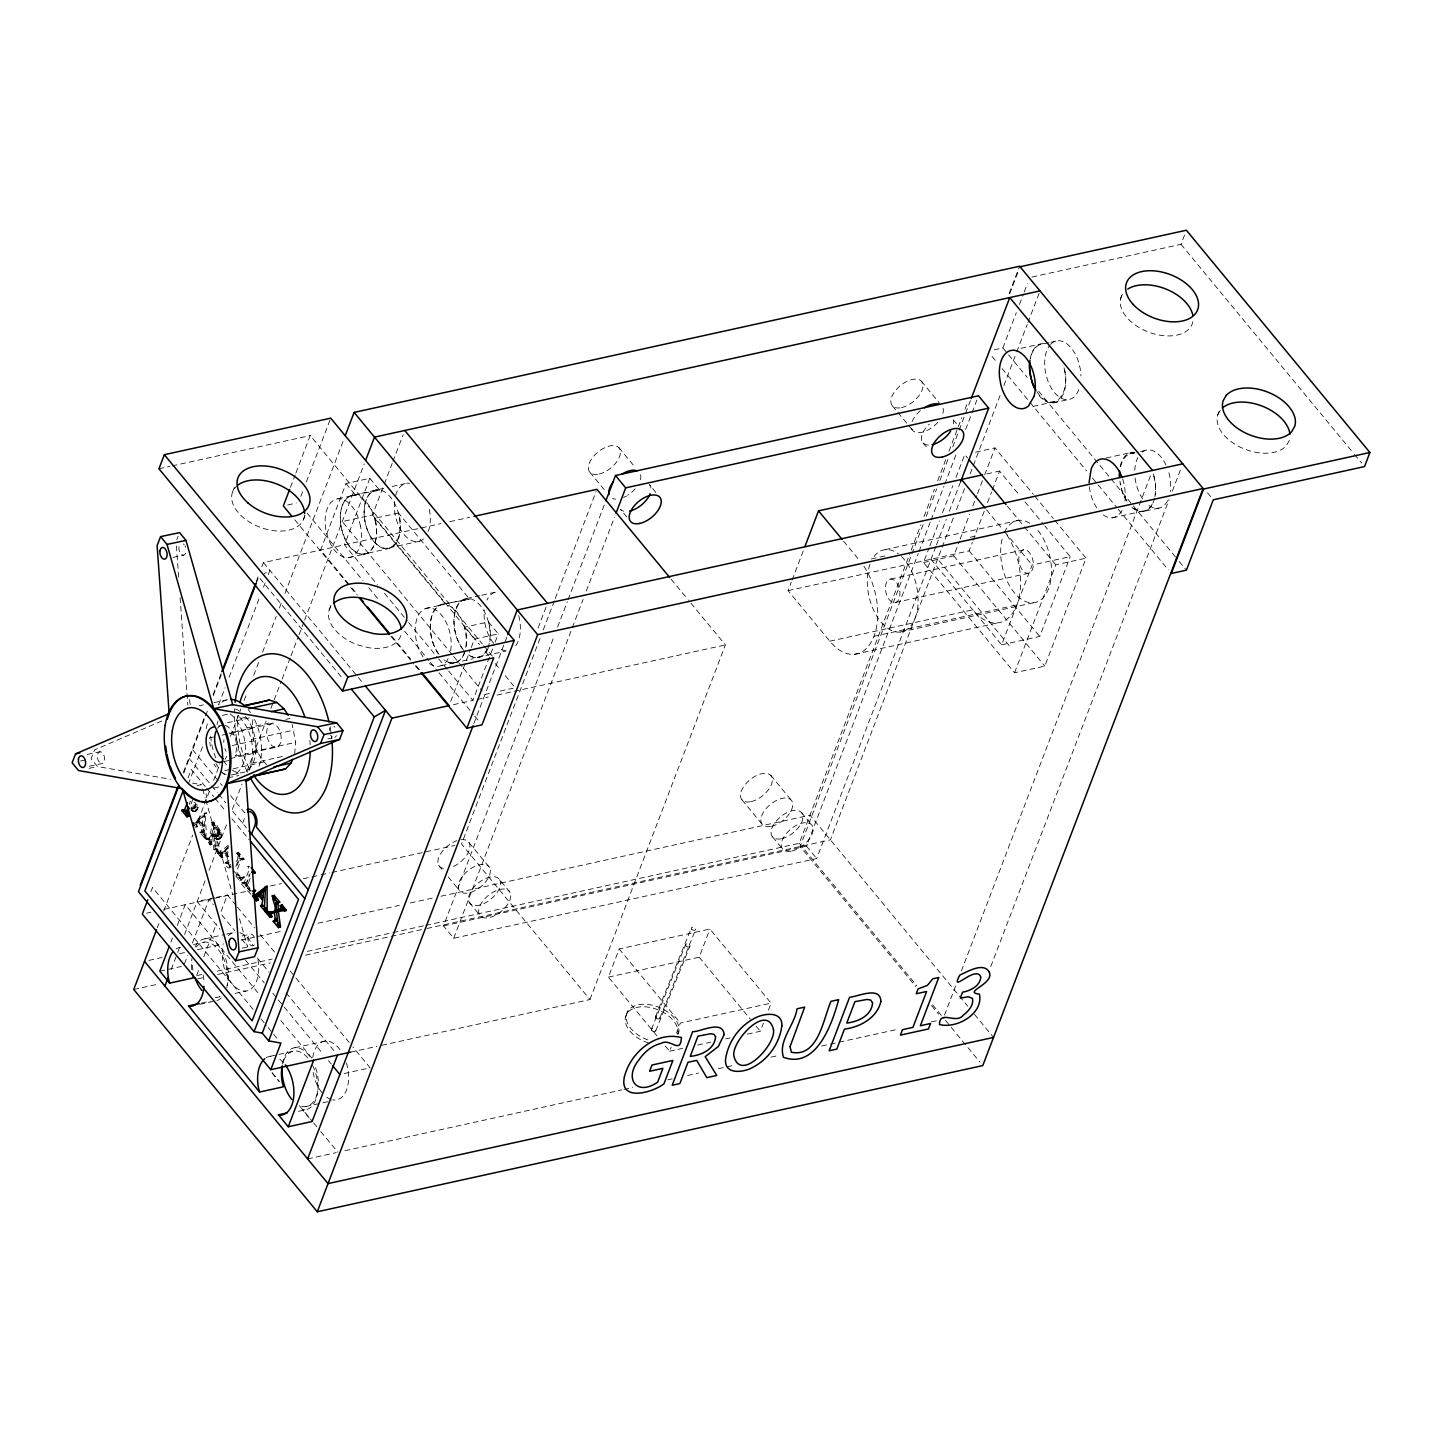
<?xml version="1.0" encoding="UTF-8"?>
<svg xmlns="http://www.w3.org/2000/svg" width="1442" height="1442" viewBox="0 0 1442 1442"><rect width="100%" height="100%" fill="white"/><g stroke="black" fill="none" stroke-linecap="round" stroke-linejoin="round"><path stroke-width="0.75" stroke-dasharray="5 3.75" d="M215.885 837.027L217.436 832.16L214.443 827.456C204.476 842.561 228.178 836.847 216.318 827.041L214.443 827.456M199.302 820.913L195.607 822.967L199.302 820.913L203.971 826.572L203.664 831.187L199.825 832.394L204.584 838.163L204.494 813.144L195.031 821.724M204.584 838.163C208.874 834.395 203.142 819.669 206.693 813.108L204.494 813.144M217.76 836.612L214.173 834.576L211.505 835.152L212.767 836.684L213.867 849.41C227.818 862.947 215.255 856.818 222.735 851.988L227.403 857.63L227.097 862.244L228.269 863.019L228.972 861.829C219.256 860.622 233.316 875.636 229.026 863.109M199.987 831.944L201.61 832.413L202.096 826.987L197.428 821.327M202.186 825.779L202.709 816.569L204.584 816.154L198.041 820.75L202.186 825.779L204.061 825.365L199.915 820.354M227.494 856.422L228.016 847.211L223.348 851.411L227.494 856.422L229.368 856.007L225.222 850.996L223.348 851.411M228.521 846.238C218.823 860.568 213.236 850.257 214.624 838.469L216.498 838.054C229.512 843.39 211.866 815.018 214.425 824.518C212.316 829.745 212.118 841.533 205.269 838.325C216.03 852.132 204.89 840.668 211.505 835.152M210.262 845.03C213.506 845.769 209.487 831.854 214.642 836.27L215.741 848.996L222.753 857.485L220.878 857.882M205.269 838.325C212.064 843.282 210.37 822.282 213.326 821.724M236.055 861.469C240.652 858.837 234.469 852.745 238.687 852.438L244.149 859.053L242.094 859.919L239.877 858.531L235.821 868.607M235.875 866.426L239.714 856.133L238.687 852.438M266.662 764.602C254.279 752.652 250.566 733.672 253.197 717.089M248.979 770.623C256.73 752.67 251.99 729.508 238.327 715.719M294.673 753.805L295.7 742.36L292.077 724.245M195.715 803.356L194.634 808.241L190.795 809.034L192.759 808.656L193.534 802.563L195.409 802.149M250.223 891.48L245.771 885.748L250.151 873.726M248.168 889.408L250.043 888.993L247.645 885.334L250.421 877.493M222.753 857.485L221.924 854.295L224.61 851.573L229.278 857.233L227.403 857.63M199.825 832.394L203.286 832.286L203.664 831.187M214.624 838.469C224.808 842.47 216.336 823.148 211.451 822.12M195.914 811.197L192.597 811.684L195.157 810.548L195.571 804.474L197.446 804.077C200.294 809.359 193.697 814.604 191.065 808.079M232.793 491.434L234.343 487.414M290.455 487.306L295.195 474.887M295.989 472.814L310.21 435.556L482.277 643.925M183.44 772.173L204.241 717.683M213.055 694.629L221.059 673.666M256.261 581.468L258.659 575.178M261.867 566.796L263.471 562.596L441.054 523.59M183.711 773.2L208.549 708.13M213.326 695.639L221.275 674.802M256.279 583.145L258.659 576.908L342.872 678.894M188.037 777.851L191.227 769.487L205.269 786.485M188.253 784.142L203.466 744.324M218.679 704.507L225.078 687.744M229.08 677.253L259.488 597.619M263.489 587.146L265.094 582.947M268.284 574.565L269.888 570.383L264.283 573.646M300.819 496.427L303.18 490.262M306.335 482.007L330.705 418.162M150.923 891.607L152.492 887.515L253.828 1010.229M189.136 804.492L190.452 801.031M191.011 804.077L192.994 798.886M303.451 519.607L304.983 515.587M157.34 927.693L158.944 923.493M163.775 910.875L192.687 835.152M195.571 827.239L197.446 826.825L196.617 824.626L209.541 790.991M213.56 780.482L219.995 763.647M230.432 736.303L240.868 708.977M244.077 700.56L246.492 694.251M253.72 675.325L259.344 660.598M262.552 652.181L276.215 616.437M279.424 608.019L281.821 601.711M285.047 593.293L343.665 439.756M207.143 837.91L212.136 844.633M170.913 942.095L172.499 937.949M177.276 925.476L185.207 904.693L257.992 992.853M363.889 554.034A29.94 17.376 77.6 0 0 375.857 522.689L374.704 518.273L398.515 513.046L399.686 517.462A29.94 17.376 77.6 0 1 387.7 548.807L363.889 554.034A29.94 17.376 77.6 0 1 341.177 526.528A29.94 17.376 77.6 0 1 353.146 495.183L379.697 490.244L369.837 478.311L346.026 483.539L320.629 550.051L350.604 586.335M211.794 834.377L213.668 833.963L216.318 827.041M171.183 969.565L176.933 954.496M177.745 952.405L180.142 946.078M184.558 934.56L205.846 878.791M209.054 870.373L226.718 824.103M232.342 809.377L241.986 784.142M246.798 771.524L266.085 721.054M270.898 708.419L273.313 702.11M274.106 700.019L281.334 681.093M282.145 678.984L290.166 657.949M290.978 655.84L298.206 636.913M299.017 634.822L303.829 622.205M304.623 620.096L364.285 463.891M184.432 963.887L187.604 955.559M192.363 943.104L209.018 899.466L213.308 904.639M369.837 478.311L344.458 544.806L377.281 584.569M225.132 863.037C228.251 860.784 226.989 864.785 225.294 862.586M242.562 823.22L245.284 816.136M329.155 610.038L331.462 604M196.707 975.279L199.068 969.096M203.791 956.749L216.372 923.781M221.095 911.434L227.385 894.959L235.947 905.324M452.175 654.686L342.259 521.571L372.505 514.92L383.518 486.08M384.311 484.025L392.17 463.423M392.963 461.368L403.183 434.583M242.094 859.919L244.149 859.053M250.926 894.274C229.891 872.338 249.286 892.219 249.051 874.537M248.763 868.192L247.934 866.318M241.589 882.973L243.626 882.107M248.547 871.365L243.95 883.225L241.751 882.522M450.679 701.461L470.507 649.495M471.3 647.422L474.472 639.112L498.301 633.885L488.441 621.935L464.612 627.18L465.784 631.578A29.94 17.376 77.6 0 1 466.145 646.557M453.419 704.651L472.904 700.379L494.336 644.268M495.129 642.195L498.301 633.885M473.877 723.56L507.025 636.769M538.064 628.063L547.491 603.351M540.047 638.337L461.512 844.003L589.958 999.558L379.192 1045.865M543.237 629.956L554.467 600.575M555.26 598.466L596.141 491.452M935.804 546.662L816.695 858.531L453.689 938.273L443.505 925.926L554.413 635.471M557.621 627.054L567.265 601.801M568.076 599.692L605.045 502.879M453.689 938.273L583.091 599.421M586.299 591.004L614.436 517.336M589.958 999.558L725.398 644.916L688.285 599.98M656.795 1035.698L608.416 977.117L619.177 948.98L709.915 929.045L771.091 1003.127L768.027 1011.166M863.938 566.327A53.913 31.291 77.6 0 1 872.897 638.842A53.913 31.291 77.6 0 1 829.817 641.203L788.071 590.643L791.279 582.244M792.073 580.153L803.302 550.754M608.416 977.117L699.172 957.2L709.915 929.045M665.339 1046.045L669.593 1051.218L671.143 1047.198M676.514 1033.121L680.354 1023.063L771.091 1003.127M425.859 925.331L799.247 843.318L910.389 552.268M911.2 550.159L920.843 524.924M924.052 516.506L934.488 489.18M937.697 480.763L945.736 459.728M948.944 451.31L961.796 417.657M965.004 409.258L967.42 402.949M1009.184 293.573L1019.62 266.229M1009.761 293.555L1018.413 270.898M923.024 524.726L800.148 846.508L915.778 986.526M926.233 516.308L936.669 488.964M939.896 480.547L948.728 457.42M952.747 446.912L958.353 432.185M959.164 430.077L964.788 415.35M965.581 413.259L970.412 400.642M443.505 925.926L806.511 846.184L918.23 553.638M919.023 551.529L930.27 522.076M931.081 519.967L943.933 486.296M944.744 484.188L955.992 454.717M965.635 429.464L971.259 414.737M972.07 412.628L976.883 399.993M994.223 349.811L1002.875 347.901L1016.304 312.716M1019.476 304.442L1023.423 294.096M1024.217 292.023L1027.371 283.75M1054.733 520.274L1086.024 558.162L1044.801 666.114L1014.555 672.765L923.511 562.506L929.063 547.978M929.856 545.887L939.355 520.977M942.527 512.685L952.838 485.702M956.01 477.392L964.734 454.554L967.582 457.997M936.453 544.932L946.222 519.354M949.305 511.261L961.453 479.465M953.27 518.075L830.394 839.857L424.056 929.117M956.479 509.657L964.518 488.64M970.142 473.913L972.557 467.605M973.35 465.496L1000.658 393.99M1003.866 385.573L1015.925 354.029M1016.718 351.92L1027.155 324.576M1027.966 322.485L1039.213 293.032M747.389 1034.13L760.349 1031.282L763.413 1023.243M923.511 562.506L953.757 555.855L959.309 541.327M960.102 539.254L969.619 514.343M972.791 506.034L976.739 495.651M977.532 493.579L983.877 476.978M984.67 474.905L994.98 447.903L1033.391 494.426M788.071 590.643L969.096 550.88L972.305 542.48M973.098 540.389L984.327 510.991M987.536 502.591L991.555 492.082M992.348 489.992L999.576 471.083L1019.35 495.057M1120.542 298.963L1122.831 292.924M930.991 559.262L1001.631 644.826L1032.111 565.03L1070.216 556.648L1044.783 525.843M1014.555 672.765L1055.778 564.813L1086.024 558.162M1031.931 277.044L1180.998 244.311L1184.837 234.253M1001.631 644.826L1039.754 636.445L1070.216 556.648M944.492 1015.168L955.74 985.733M961.363 971.007L1150.896 474.652M990.816 966.464L1169.101 499.563M1172.31 491.145L1181.16 468.019M1289.364 440.405L1286.336 445.704A38.033 23.198 20.9 0 1 1241.959 447.957A38.033 23.198 20.9 0 1 1217.733 414.881L1220.04 408.843M176.789 539.723L178.177 536.172M648.558 1042.999A27.668 17.232 22 0 1 625.305 1017.619L626.152 1015.529A20.783 12.942 22 0 1 632.75 1008.967L635.165 1007.85A27.668 17.232 22 0 1 664.456 1013.041A27.668 17.232 22 0 1 677.884 1033.986L678.894 1031.463M625.305 1017.619L626.333 1015.096M627 1013.438L628.009 1010.932M655.461 1016.736L691.295 928.053M651.405 1029.336L685.563 944.762M659.841 1018.106L695.657 929.441M655.786 1030.724L689.943 946.15M243.968 859.504L241.391 858.657L236.506 871.869L240.976 877.583L244.419 877.115L239.805 880.81L235.785 875.961M428.058 531.467L429.067 529.196A29.705 17.232 77.6 0 0 429.265 509.242M1217.733 414.881L1220.761 409.582M239.805 880.81L244.419 877.115M197.482 822.553L196.617 824.626M206.368 812.747L195.806 822.174M228.233 845.228L218.409 853.538M198.041 820.75L202.709 816.569M225.222 850.996L228.341 848.202M244.167 876.682L239.787 878.25L236.164 874.861L238.038 874.447M191.119 807.015L192.669 808.62L194.634 808.241M161.702 721.018L94.559 749.876L91.098 758.762L97.515 766.531L170.462 779.257M221.113 852.817C215.345 852.438 217.904 841.587 216.498 838.054M1103.202 514.83A29.94 17.376 77.6 0 0 1112.593 517.804L1116.901 516.308L1120.542 512.901A29.94 17.376 77.6 0 0 1123.282 507.836M158.962 468.776L169.922 466.379M172.121 465.892L310.21 435.556M287.661 504.988L296.295 503.096M353.146 495.183L383.554 488.369M392.206 486.459L405.166 483.611M1020.954 348.315L1040.403 344.043M337.897 498.824L353.02 495.489M1048.785 342.691L1042.314 344.115A29.94 17.376 77.6 0 0 1030.399 358.247M1050.948 342.223L1057.437 340.799M449.832 521.662L469.587 517.317M389.232 547.852L419.478 541.219M1033.103 406.392L1054.715 401.651M348.64 557.675L363.763 554.341M1053.039 402.967L1068.161 399.632M975.531 452.175L994.98 447.903M986.869 473.877L999.576 471.083M466.631 598.538L479.591 595.69M481.754 595.204L496.877 591.887A29.94 17.376 77.6 0 0 486.981 600.016M1106.176 458.015L1132.114 452.319M438.945 654.362A29.94 17.376 77.6 0 1 430.437 623.124A29.94 17.376 77.6 0 1 443.073 604.09L469.623 599.151L398.515 513.046M425.3 608.596L440.423 605.279M443.073 604.09L469.623 599.151M1129.717 453.888L1138.351 451.995M1140.514 451.508L1144.84 450.571M885.172 549.654L1018.557 520.364M871.292 558.991L877.872 557.549M880.071 557.063L886.668 555.621M970.232 537.271L976.829 535.811M477.356 657.372L505.457 651.207M1112.593 517.804L1142.839 511.171M441.072 665.681L456.195 662.365M1145.489 510.991L1160.612 507.656M453.815 662.941L473.3 658.652M222.429 715.376L228.845 713.97M241.211 718.26L245.5 717.323M227.476 722.73L251.052 717.557M890.543 579.071L1023.928 549.781M247.195 727.85L272.917 722.208M285.786 719.378L290.076 718.44M271.781 723.686L228.917 733.095A11.987 6.958 77.6 0 1 237.66 742.558A11.987 6.958 77.6 0 1 234.92 756.041M213.578 737.006L209.288 737.962L210.352 746.145M222.158 735.132L252.17 728.534M251.232 739.494L294.096 730.067M232.324 745.532L253.774 740.827M894.833 602.612A11.987 6.958 77.6 0 0 897.627 584.298A11.987 6.958 77.6 0 0 885.604 585.632A11.987 6.958 77.6 0 0 894.833 602.612L1028.236 573.321A11.987 6.958 77.6 0 0 1031.012 554.99A11.987 6.958 77.6 0 0 1019.007 556.324A11.987 6.958 77.6 0 0 1028.236 573.321M484.999 694.431L489.325 693.494M500.122 691.115L513.082 688.267M477.302 699.406L488.279 697.009M497.057 695.08L725.398 644.916M252.819 751.769L295.7 742.36M235.352 756.167L276.089 747.208A11.987 6.958 77.6 0 0 278.865 728.895A11.987 6.958 77.6 0 0 266.86 730.229A11.987 6.958 77.6 0 0 276.089 747.208M229.927 758.582L257.794 752.454M251.791 763.233L283.948 756.167M263.778 762.043L220.896 771.47L225.222 775.291M829.817 641.203L972.737 609.822A53.913 31.291 77.6 0 0 1015.817 607.461A53.913 31.291 77.6 0 0 1006.84 534.928M228.106 777.833L238.831 775.49M873.96 636.319L1016.88 604.919M900.205 632.047L1033.59 602.738M854.709 654.271L997.63 622.89M193.913 805.051L195.788 804.636M193.787 806.294L195.661 805.88M195.932 806.276L197.806 805.862M193.462 807.43L195.337 807.033M195.968 808.061L197.842 807.646M191.822 809.178L194.183 808.601M192.849 810.26L190.975 810.656L193.679 810.909M195.589 809.647L197.464 809.232M195.157 810.548L197.031 810.134M194.634 811.197L196.509 810.783M204.818 813.522L206.693 813.108M211.271 822.589L213.146 822.174M211.74 823.13L213.614 822.715M195.733 826.789L197.608 826.374M212.28 823.995L214.155 823.58M202.096 826.987L203.971 826.572M212.551 824.914L214.425 824.518M212.479 825.833L214.353 825.419M201.898 830.268L203.773 829.853M215.921 828.916L217.796 828.501M200.636 832.557L203.484 831.998M201.087 832.791L203.286 832.286M216.462 829.637L218.337 829.24M217.472 829.565L219.346 829.15M216.877 830.43L218.751 830.015M203.683 834.431L205.557 834.017M217.201 831.259L219.076 830.862M218.535 831.277L220.41 830.862M217.436 832.16L219.292 831.746M203.809 835.747L205.683 835.333M217.544 833.061L221.041 832.431M212.082 834.738L214.173 834.576M204.169 836.739L206.026 836.324M217.526 833.927L219.4 833.512M211.776 835.513L213.65 835.098M212.01 835.819L213.885 835.405M217.4 834.756L219.274 834.341M204.746 837.694L206.621 837.297M213.128 835.909L215.002 835.495M219.544 834.576L221.419 834.161M212.767 836.684L214.642 836.27M217.165 835.549L219.04 835.134M213.903 836.576L215.777 836.162M205.088 838.775L207.594 838.469M216.823 836.252L218.697 835.837M214.624 836.973L218.265 836.324M207.468 839.046L209.342 838.631M219.581 836.288L221.455 835.873M206.44 839.496L208.946 839.1M209.649 839.983L211.523 839.586M219.22 837.82L221.095 837.405M218.896 838.505L220.77 838.09M216.192 839.442L218.066 839.028M218.499 839.028L220.374 838.613M209.234 841.335L211.109 840.92M216.877 839.623L219.905 838.974M209.162 842.236L211.037 841.84M209.432 843.155L211.307 842.759M209.973 844.021L211.848 843.606M210.442 844.579L212.316 844.165M215.291 846.274L217.165 845.859M215.561 848.599L217.436 848.184M213.867 849.41L215.741 848.996M215.921 850.239L217.796 849.825M216.462 851.537L218.337 851.122M222.735 851.988L224.61 851.573M217.958 853.376L219.833 852.961M220.914 853.61L222.789 853.213M220.356 854.187L222.23 853.772M220.049 854.709L221.924 854.295M219.977 855.142L221.852 854.727M220.049 855.683L221.924 855.268M220.374 856.422L222.248 856.025M236.632 853.303L238.507 852.889M237.101 853.844L238.975 853.43M221.041 857.431L222.915 857.017M237.642 854.709L239.516 854.295M237.912 855.629L239.787 855.232M237.84 856.548L239.714 856.133M227.205 860.91L229.08 860.495M239.877 858.531L242.526 858.116M239.516 859.072L241.391 858.657M241.265 858.981L243.139 858.567M225.943 863.217L228.791 862.64M226.394 863.434L228.593 862.947M228.99 865.074L230.864 864.659M229.116 866.39L230.99 865.975M229.476 867.381L231.333 866.966M247.772 866.768L249.646 866.354M237.047 875.925L238.921 875.51M238.254 877.277L240.129 876.88M239.102 877.998L240.976 877.583M239.787 878.25L243.193 877.457M242.202 883.063L244.077 882.648M243.95 883.225L245.825 882.81M242.941 883.694L245.446 883.297M246.149 884.18L248.024 883.766M245.861 885.082L247.736 884.667M245.771 885.748L247.645 885.334M245.951 886.524L247.826 886.127M247.285 888.326L249.16 887.93M214.425 897.807L197.139 901.592L219.977 929.261M216.588 897.321L227.385 894.959M146.615 913.165L150.905 912.227M163.757 909.397L251.25 890.345M270.501 885.965L281.478 883.549M303.433 878.719L318.79 875.348M320.989 874.861L329.767 872.933M331.966 872.446L454.915 845.445M204.926 938.85L224.375 934.578M226.538 934.11L235.19 932.199M193.48 944.51L204.295 942.131M148.886 960.39L162.063 957.488M179.637 953.631L186.234 952.189M197.212 949.773L223.564 943.987M241.138 940.13L282.866 930.955M318.015 923.241L399.272 905.378M410.267 902.98L432.221 898.15M441 896.221L810.007 815.163L967.726 1006.174M159.81 971.187L181.458 966.428M133.745 989.5L157.899 984.201M197.446 975.513L201.826 974.54M217.201 971.169L272.123 959.11M307.254 951.396L390.728 933.046M392.927 932.577L423.678 925.818M197.824 978.812L204.422 977.37M217.598 974.468L270.321 962.896M305.452 955.163L388.925 936.831M391.124 936.363L421.857 929.603M219.995 996.746L215.669 997.702A29.94 17.376 77.6 0 0 219.977 996.206M235.118 993.43L245.915 991.051M201.483 1003.073L210.135 1001.163M199.879 1004.317L215.038 1000.982A29.94 17.376 77.6 0 0 222.987 996.08M294.853 1047.739L325.099 1041.106M270.393 1056.265L294.222 1051.038M350.658 1052.137L376.993 1046.351M344.205 1073.515L370.125 1067.819L353.002 1047.072M305.596 1106.591L320.719 1103.274M322.882 1102.788L331.516 1100.895M298.458 1111.313L304.965 1109.871A29.94 17.376 77.6 0 0 311.923 1064.07M669.593 1051.218L682.571 1048.37M697.694 1045.035L710.654 1042.187M725.777 1038.871L730.103 1037.934M307.633 1158.917L336.184 1152.645M344.962 1150.716L621.718 1089.936M623.917 1089.449L632.696 1087.52M667.844 1079.806L672.242 1078.832M687.618 1075.462L698.595 1073.046M718.35 1068.702L733.726 1065.332M771.073 1057.13L777.671 1055.67M821.598 1046.027L828.177 1044.585M830.376 1044.098L836.973 1042.656M839.154 1042.169L898.456 1029.137M931.406 1021.909L938.003 1020.449M173.004 557.405L183.549 555.17M199.23 705.751L203.448 704.868M214.011 702.633L228.773 699.514A41.818 24.514 78.1 0 0 218.715 704.958M218.211 726.083L222.483 725.182M87.295 754.436L99.949 751.751M80.536 760.979L86.862 759.646M89.368 766.225L102.04 763.539A5.984 3.515 78.1 0 0 103.5 754.364A5.984 3.515 78.1 0 0 97.443 755.049A5.984 3.515 78.1 0 0 102.04 763.539M89.08 768.316L97.515 766.531M327.839 738.899L332.057 738.016M224.447 761.43L228.737 760.529M233.37 774.57L241.733 772.804M197.194 785.548L201.411 784.646L192.579 783.114M213.776 788.035L222.23 786.25M242.13 935.948L250.566 934.164M242.094 948.169L248.421 946.835M379.697 490.244L376.975 489.956A29.94 17.376 77.6 0 0 365.006 521.301A29.94 17.376 77.6 0 0 387.7 548.807M304.965 1109.871L302.225 1109.583L310.679 1119.821M1180.998 244.311L1353.047 452.68M1354.489 454.41L1361.663 463.098M1207.531 492.858L1211.839 498.067M1002.875 347.901L1007.165 353.11M1008.607 354.858L1027.245 377.425M1038.709 391.323L1131.916 504.195M1133.34 505.926L1177.79 559.748M1179.232 561.497L1186.406 570.167M992.042 356.444L996.35 361.654M1002.082 368.593L1086.673 471.047M1092.405 477.987L1096.713 483.196M1098.155 484.945L1116.793 507.512M1118.217 509.242L1168.399 570.023M1034.815 496.156L1053.309 518.543M1025.01 501.888L1043.377 524.131M921.402 381.229L939.084 402.642M953.27 419.82L958.371 426.003M1007.399 506.232L1023.045 525.194M1024.469 526.907L1055.778 564.813M986.508 509.801L1003.199 530.025M1004.587 531.683L1032.111 565.03M892.418 405.833L896.491 410.772M897.861 412.43L912.804 430.527M923.006 442.892L928.107 449.057M969.096 550.88L1039.754 636.445M953.757 555.855L1044.801 666.114M939.084 560.776L1009.724 646.34M843.588 541.183L860.297 561.407M618.906 447.687L635.219 467.442M655.858 492.443L649.495 484.728A19.016 10.256 -39.5 0 1 650.991 490.172M589.904 472.291L606.217 492.046M626.873 517.047L620.493 509.332A19.016 10.256 -39.5 0 0 625.882 511.477M671.161 579.233L686.861 598.25M974.504 1014.375L993.538 1037.429M770.821 775.417L791.207 800.112M801.41 812.459L811.612 824.806M806.511 846.184L816.695 858.531M799.247 843.318L916.824 985.697M932.595 1004.804L944.077 1018.701M945.501 1020.431L949.809 1025.641M951.233 1027.389L979.911 1062.105M931.478 1005.543L938.616 1014.195M742.017 799.859L762.403 824.572M772.606 836.919L782.79 849.266M483.701 645.674L492.317 656.092M372.505 514.92L479.555 644.574M485.269 651.496L489.559 656.669M495.273 663.59L499.545 668.782M505.259 675.685L513.821 686.068M346.026 483.539L355.886 495.489M374.704 518.273L445.794 604.378M464.612 627.18L474.472 639.112M453.599 656.416L462.161 666.781M463.585 668.511L482.151 690.988M699.172 957.2L750.399 1019.224M756.077 1026.109L760.349 1031.282M384.419 593.203L407.257 620.871M408.681 622.602L437.232 657.155M438.656 658.886L447.218 669.268M448.642 670.999L472.904 700.379M307.074 513.028L362.987 580.747M368.719 587.705L378.759 599.854M404.571 631.109L428.941 660.634M430.383 662.365L437.539 671.053M438.981 672.783L473.391 714.457M474.833 716.187L479.123 721.397M352.028 588.066L357.742 594.987M391.99 636.463L410.555 658.94M416.251 665.862L420.541 671.035M294.817 519.823L349.288 585.812M350.73 587.543L356.462 594.501M390.872 636.174L413.818 663.951M415.242 665.681L419.55 670.89M619.177 948.98L680.354 1023.063M263.471 562.596L356.949 675.811M358.373 677.542L362.663 682.733M469.083 842.705L489.469 867.399A19.016 10.256 -39.5 0 1 471.264 892.201A19.016 10.256 -39.5 0 1 462.179 876.754A19.016 10.256 -39.5 0 1 489.469 867.399M499.671 879.746A19.016 10.256 -39.5 0 1 481.448 904.549A19.016 10.256 -39.5 0 1 472.381 889.101A19.016 10.256 -39.5 0 1 499.671 879.746L509.873 892.093A19.016 10.256 -39.5 0 1 491.65 916.896A19.016 10.256 -39.5 0 1 482.565 901.448A19.016 10.256 -39.5 0 1 509.873 892.093M438.747 865.47L442.82 870.409M448.264 876.988L459.133 890.165M469.335 902.512L479.519 914.859M192.651 749.804L222.176 785.548M230.612 795.768L244.671 812.801A10.779 6.255 77.6 0 1 245.663 810.981M189.262 758.654L210.298 784.142M211.704 785.854L217.309 792.649M218.715 794.344L225.727 802.833M232.757 811.323L246.42 827.888M206.675 788.179L213.704 796.687M215.092 798.381L224.934 810.278M231.946 818.786L249.358 839.875M236.812 852.835L242.274 859.45M193.643 822.228L197.446 826.825M201.7 831.98L206.458 837.748M227.007 862.622L230.576 866.948M233.658 870.698L241.661 880.395M243.464 882.558L250.133 890.633M237.371 907.054L254.513 927.801M260.209 934.704L274.485 952.008M290.202 971.007L294.474 976.198M295.898 977.928L351.578 1045.342M221.87 915.021L234.722 930.577M241.841 939.211L247.555 946.132M257.559 958.227L268.969 972.052M286.093 992.799L336.058 1053.291M245.663 960.372L264.228 982.849M272.79 993.214L282.776 1005.326M284.218 1007.057L322.756 1053.723M328.47 1060.645L331.318 1064.088M280.829 1020.503L313.653 1060.267M260.966 1018.881L266.662 1025.785M268.104 1027.515L278.09 1039.628M272.214 1072.758L279.351 1081.392M299.341 1105.599L312.193 1121.155M313.617 1122.885L319.331 1129.807M320.755 1131.537L337.879 1152.266M272.033 1073.01L279.135 1081.626M215.921 763.485L218.914 768.262M202.637 788.972L205.106 797.624M205.719 799.787L232.757 894.887M239.516 918.68L247.519 946.781M1064.016 367.836L1065.007 371.621A29.94 17.376 77.6 0 1 1059.275 399.993A29.94 17.376 77.6 0 1 1039.213 395.703M488.441 621.935L489.595 626.351A29.94 17.376 77.6 0 1 489.956 641.33M189.389 699.622L190.452 705.553M206.044 793.785L206.747 797.75M176.411 545.977L178.664 577.377M180.106 597.547L187.839 705.174M1078.85 389.664A29.94 17.376 77.6 0 1 1047.451 379.697L1045.468 372.144A29.94 17.376 77.6 0 1 1049.488 345.701M1050.605 344.368A29.94 17.376 77.6 0 1 1078.165 360.752L1080.148 368.287A29.94 17.376 77.6 0 1 1080.941 375.983M1154.609 498.139A29.705 17.232 77.6 0 1 1131.736 507.097M1126.581 500.753A29.705 17.232 77.6 0 1 1119.929 481.159M1120.578 466.739A29.705 17.232 77.6 0 1 1134.169 453.221M1153.78 476.094A29.705 17.232 77.6 0 1 1154.952 496.499M1167.641 500.662A29.705 17.232 77.6 0 1 1148.355 505.042M1142.641 498.878A29.705 17.232 77.6 0 1 1135.052 477.843M1134.764 470.326A29.705 17.232 77.6 0 1 1137.792 457.565M1142.136 452.103A29.705 17.232 77.6 0 1 1166.308 465.604M1168.903 472.778A29.705 17.232 77.6 0 1 1170.363 491.47M1192.876 321.746A38.033 23.198 20.9 0 1 1147.237 331.57A38.033 23.198 20.9 0 1 1123.012 293.429M438.242 653.587A29.705 17.232 77.6 0 1 438.602 606.199A29.705 17.232 77.6 0 1 466.072 635.94A29.705 17.232 77.6 0 1 443.956 659.751M448.101 658.688A29.705 17.232 77.6 0 1 427.319 661.806M423.119 656.903A29.705 17.232 77.6 0 1 417.261 617.861A29.705 17.232 77.6 0 1 439.792 613.192A29.705 17.232 77.6 0 1 450.553 651.207M400.786 635.562A38.033 23.198 20.9 0 1 367.512 647.512L357.995 644.971A38.033 23.198 20.9 0 1 332.183 604.739M304.496 515.677A38.033 23.198 20.9 0 1 257.469 526.222A38.033 23.198 20.9 0 1 236.362 486.387M1133.466 508.179A29.94 17.376 77.6 0 0 1147.147 509.675L1150.806 506.268A29.94 17.376 77.6 0 0 1152.735 503.042M1126.995 501.185A29.94 17.376 77.6 0 1 1120.146 483.665M1120.2 466.451A29.94 17.376 77.6 0 1 1136.783 452.824M1153.438 474.112A29.94 17.376 77.6 0 1 1155.186 494.786M1036.834 391.629A29.705 17.232 77.6 0 0 1058.752 399.362L1062.015 395.252A29.705 17.232 77.6 0 0 1064.07 367.782M1030.093 359.328A29.705 17.232 77.6 0 1 1043.377 343.611M1096.749 507.818A29.94 17.376 77.6 0 1 1089.089 482.637M1122.579 478.924A29.94 17.376 77.6 0 1 1124.562 486.459L1125.373 494.137A29.94 17.376 77.6 0 1 1124.922 501.437M460.935 839.731A19.016 10.256 -39.5 0 1 469.353 849.879A19.016 10.256 -39.5 0 1 452.247 866.984M443.397 868.408A19.016 10.256 -39.5 0 1 439.468 855.827A19.016 10.256 -39.5 0 1 456.952 840.668M640.59 474.76A19.016 10.256 -39.5 0 1 639.924 481.358M635.201 488.838A19.016 10.256 -39.5 0 1 627.703 495.201M626.315 496.03A19.016 10.256 -39.5 0 1 623.521 497.418M615.698 499.13A19.016 10.256 -39.5 0 1 612.58 498.535M943.086 408.32A19.016 10.256 -39.5 0 1 942.419 414.917M937.715 422.398A19.016 10.256 -39.5 0 1 919.996 432.618A19.016 10.256 -39.5 0 1 911.308 425.084M912.173 421.551A19.016 10.256 -39.5 0 1 920.411 410.628M647.855 1039.916A27.668 17.232 22 0 1 626.946 1012.933A27.668 17.232 22 0 1 660.724 1008.012A27.668 17.232 22 0 1 677.217 1035.644M1037.934 530.512A41.926 24.334 77.6 0 1 1048.767 588.228A41.926 24.334 77.6 0 1 1015.024 593.509A41.926 24.334 77.6 0 1 1003.019 535.973M1004.425 532.368A41.926 24.334 77.6 0 1 1031.715 524.528M901.502 556.522A41.926 24.334 77.6 0 1 916.121 615.265A41.926 24.334 77.6 0 1 881.837 623.034A41.926 24.334 77.6 0 1 870.211 563.624M874.05 556.522A41.926 24.334 77.6 0 1 898.312 553.818M953.288 420.667A19.016 10.256 -39.5 0 1 953.504 423.732M928.396 445.037A19.016 10.256 -39.5 0 1 929.369 424.074M192.958 970.196A29.94 17.376 77.6 0 1 192.165 962.517M195.049 946.979A29.94 17.376 77.6 0 1 218.769 946.114A29.94 17.376 77.6 0 1 227.043 985.715M315.582 1067.693A29.94 17.376 77.6 0 1 300.927 1106.086M282.524 1064.124A29.94 17.376 77.6 0 1 310.715 1057.725M346.422 1062.898A29.94 17.376 77.6 0 1 332.741 1099.831M331.173 1099.435A29.94 17.376 77.6 0 1 326.451 1096.965M321.999 1092.694A29.94 17.376 77.6 0 1 313.13 1072.451M312.77 1057.473A29.94 17.376 77.6 0 1 340.961 1051.092M257.884 959.705A29.94 17.376 77.6 0 1 241.247 990.546A29.94 17.376 77.6 0 1 222.843 948.584M228.359 935.786A29.94 17.376 77.6 0 1 233.694 932.487M239.859 932.704A29.94 17.376 77.6 0 1 252.891 945.249M487.252 649.26A29.94 17.376 77.6 0 1 467.965 654.398M462.503 648.81A29.94 17.376 77.6 0 1 456.321 607.569A29.94 17.376 77.6 0 1 480.799 606.217A29.94 17.376 77.6 0 1 488.045 647.404M423.515 538.929A29.705 17.232 77.6 0 1 402.57 532.621A29.705 17.232 77.6 0 1 394.856 498.896M395.577 495.633A29.705 17.232 77.6 0 1 409.69 483.286M506.088 650.793A29.94 17.376 77.6 0 1 498.229 647.746M493.777 643.474A29.94 17.376 77.6 0 1 484.314 610.02M518.741 615.572A29.94 17.376 77.6 0 1 515.569 645.836M226.7 756.329A17.971 10.527 78.1 0 1 225.006 759.375M217.652 728.138A17.971 10.527 78.1 0 1 219.869 726.083M225.294 725.47A17.971 10.527 78.1 0 1 235.244 754.527M215.831 757.933A41.818 24.514 78.1 0 1 210.622 734.753M248.186 709.626A41.818 24.514 78.1 0 1 250.457 712.618M254.513 719.522A41.818 24.514 78.1 0 1 259.073 766.153M244.978 771.939A32.697 19.161 78.1 0 1 231.423 769.559M226.556 764.891A32.697 19.161 78.1 0 1 223.312 760.276M217.003 724.569A32.697 19.161 78.1 0 1 217.94 721.036M235.497 709.031A32.697 19.161 78.1 0 1 238.975 710.6M245.537 716.404A32.697 19.161 78.1 0 1 246.492 771.164M226.16 774.48A32.697 19.161 78.1 0 1 222.681 772.894M216.12 767.108A32.697 19.161 78.1 0 1 213.903 764.134M206.224 728.625A32.697 19.161 78.1 0 1 208.081 721.631M230.233 713.934A32.697 19.161 78.1 0 1 245.537 749.119A32.697 19.161 78.1 0 1 231.297 775.021M185.73 553.169A5.984 3.515 78.1 0 1 180.376 553.169A5.984 3.515 78.1 0 1 179.853 544.373M183.368 543.976A5.984 3.515 78.1 0 1 184.252 544.842M185.027 545.995A5.984 3.515 78.1 0 1 185.621 547.365M332.273 736.97A5.984 3.515 78.1 0 1 330.615 734.969M329.479 730.535A5.984 3.515 78.1 0 1 330.47 726.768M333.967 726.371A5.984 3.515 78.1 0 1 334.868 727.237M336.346 735.564A5.984 3.515 78.1 0 1 335.031 737.259M254.261 944.961A5.984 3.515 78.1 0 1 249.087 943.338A5.984 3.515 78.1 0 1 248.943 935.137A5.984 3.515 78.1 0 1 254.116 936.759M226.124 751.408A11.987 6.958 77.6 0 1 224.916 748.65M223.798 742.558A11.987 6.958 77.6 0 1 223.979 739.638M249.268 768.207A59.897 34.77 77.6 0 1 237.858 715.43M309.832 740.413A59.897 34.77 77.6 0 1 310.138 744.811M266.103 1057.761A29.94 17.376 77.6 0 1 273.493 1056.373M279.784 1059.239A29.94 17.376 77.6 0 1 284.236 1063.529M176.176 948.872A29.94 17.376 77.6 0 1 180.484 947.376M203.196 974.864A29.94 17.376 77.6 0 1 203.989 982.543M283.533 1061.006A29.94 17.376 77.6 0 1 308.047 1058.284M464.504 652.956A29.94 17.376 77.6 0 1 444.424 659.949M247.447 772.263A80.86 46.937 77.6 0 1 234.595 708.851M330.272 728.156A80.86 46.937 77.6 0 1 331.768 738.574M488.315 647.728A29.94 17.376 77.6 0 1 468.235 654.722M463.801 650.45A29.94 17.376 77.6 0 1 454.176 618.798A29.94 17.376 77.6 0 1 466.884 598.863M191.786 969.619A29.94 17.376 77.6 0 1 191.966 958.515M196.346 947.034A29.94 17.376 77.6 0 1 220.157 952.117A29.94 17.376 77.6 0 1 225.727 991.014M217.273 852.853L219.148 852.438L217.273 852.853M375.731 522.995L373.748 515.443A29.94 17.376 77.6 0 0 350.803 495.994A29.94 17.376 77.6 0 0 341.051 526.853L343.034 534.387A29.94 17.376 77.6 0 0 365.98 553.836A29.94 17.376 77.6 0 0 375.731 522.995M360.608 526.312L358.625 518.778A29.94 17.376 77.6 0 0 335.68 499.329A29.94 17.376 77.6 0 0 325.928 530.169L327.911 537.722A29.94 17.376 77.6 0 0 350.857 557.171A29.94 17.376 77.6 0 0 360.608 526.312M751.084 801.626A18.89 10.184 -39.5 0 0 772.101 777.797A18.89 10.184 -39.5 0 0 746.073 783.511A18.89 10.184 -39.5 0 0 751.084 801.626M901.538 407.617A19.016 10.256 -39.5 0 0 922.7 383.626A19.016 10.256 -39.5 0 0 896.491 389.376A19.016 10.256 -39.5 0 0 901.538 407.617M599.025 474.058A19.016 10.256 -39.5 0 0 620.186 450.066A19.016 10.256 -39.5 0 0 593.996 455.816A19.016 10.256 -39.5 0 0 599.025 474.058M771.47 826.32A18.89 10.184 -39.5 0 0 792.505 802.491A18.89 10.184 -39.5 0 0 766.459 808.205A18.89 10.184 -39.5 0 0 771.47 826.32M686.013 945.97A2.307 1.442 22 0 0 689.799 946.493A2.307 1.442 22 0 0 687.437 943.897A2.307 1.442 22 0 0 686.013 945.97M651.856 1030.543A2.307 1.442 22 0 0 655.641 1031.066A2.307 1.442 22 0 0 653.28 1028.47A2.307 1.442 22 0 0 651.856 1030.543M655.93 1017.944A2.307 1.442 22 0 0 659.697 1018.449A2.307 1.442 22 0 0 657.354 1015.853A2.307 1.442 22 0 0 655.93 1017.944M691.745 929.279A2.307 1.442 22 0 0 695.531 929.784A2.307 1.442 22 0 0 693.169 927.188A2.307 1.442 22 0 0 691.745 929.279M791.856 851.014A18.89 10.184 -39.5 0 0 812.891 827.185A18.89 10.184 -39.5 0 0 786.845 832.899A18.89 10.184 -39.5 0 0 791.856 851.014M781.672 838.667A18.89 10.184 -39.5 0 0 802.689 814.838A18.89 10.184 -39.5 0 0 776.661 820.552A18.89 10.184 -39.5 0 0 781.672 838.667M365.331 502.267A29.705 17.232 77.6 0 0 384.708 548.194A29.705 17.232 77.6 0 0 396.171 506.719A29.705 17.232 77.6 0 0 365.331 502.267"/><path stroke-width="1.5" d="M260.714 905.468L263.237 905.684L260.533 905.918L265.292 911.686L264.391 907.955L265.526 887.064L253.359 896.257L256.514 895.698L267.094 886.271L267.167 911.272M263.435 890.111L262.913 899.321L258.767 894.292L265.31 889.696L258.767 894.292M1089.089 482.637L1091.179 468.938A29.94 17.376 77.6 0 1 1121.93 477.122M1119.334 475.986L1119.641 470.975M185.027 810.873L183.837 809.701L181.8 810.566L186.973 816.821L185.928 813.126L188.217 806.925M186.973 816.821C191.191 816.551 185.063 810.728 189.461 808.133M261.363 906.099L262.805 900.529L258.136 894.869C251.305 896.96 261.326 906.045 252.494 896.185L256.514 895.698M276.143 921.258L273.277 921.348L278.45 927.603L276.467 911.723L286.399 910.208L282.127 905.035C278.342 905.288 283.714 911.416 276.359 910.299L276.035 902.404L279.694 902.079L274.106 895.32C269.636 896.906 277.549 906.621 274.575 910.947M282.884 907.991L282.127 905.035M279.514 902.53L277.909 901.989L278.234 909.884L276.359 910.299M256.279 900.781C260.407 900.799 254.621 895.464 260.011 894.455L258.136 894.869M271.709 912.047L265.634 912.101L269.924 917.274L269.564 914.084L276.522 911.885M269.924 917.274C274.25 917.851 269.077 913.94 272.286 913.291L269.564 914.084M273.439 920.879C277.188 923.637 273.836 913.489 274.647 912.299L278.342 911.308L280.487 926.737L278.45 927.603M466.866 728.192L481.988 724.875L514.235 640.428L330.705 418.162L164.334 454.699L158.962 468.776L342.493 691.042L493.741 657.822L466.866 728.192L420.992 672.639M289.662 489.379L283.335 505.944L291.933 516.362M140.234 885.334L177.835 786.827M221.852 671.575L255.468 583.559M178.952 785.674L138.468 891.661L254.08 1031.661L262.264 1033.121L268.681 1040.89L280.938 1043.071L270.79 1069.676L142.325 914.102L147.805 899.79M222.879 670.638L256.279 583.145M183.242 790.432L144.849 890.94L252.116 1020.846L298.494 899.375L250.764 841.569M181.8 810.566L183.837 809.701M187.388 802.545L184.161 810.819L181.98 810.116M156.547 929.802L133.745 989.5L317.276 1211.767L982.777 1065.584L1203.151 488.496L537.65 634.678L317.276 1211.767M345.269 435.556L354.119 412.412L1019.62 266.229L1203.529 489.036L1171.283 573.501L1186.406 570.167L1213.281 499.797L1364.529 466.577L1369.9 452.5L1186.369 230.233L1019.999 266.788M169.327 946.258L159.81 971.187L169.669 983.12L193.48 977.892L192.327 973.476M164.893 986.04L168.101 977.64M365.673 460.25L374.505 437.124L1040.006 290.923M251.557 834.107L254.946 825.239A8.382 4.867 77.6 0 0 253.9 815.217A8.382 4.867 77.6 0 0 247.736 811.99M250.674 776.95L285.534 768.947L291.14 763.052L292.564 759.357M251.791 871.995L253.233 873.383L255.27 872.518L251.178 867.561M253.233 873.383L255.27 872.518M342.493 691.042L347.864 676.965L514.235 640.428M262.588 905.053L260.533 905.918M265.634 912.101L267.689 911.236L269.942 912.335L268.068 912.75M273.367 898.726L275.242 898.312L274.106 895.32M277.639 902.944L272.232 895.734M275.314 920.483L273.277 921.348M284.362 911.074L286.399 910.208M254.08 1031.661L374.271 716.908L385.501 710.383L262.264 1033.121M268.681 1040.89L391.918 718.17L449.093 705.607L421.965 672.765M287.066 1112.918L278.414 1114.81L288.274 1126.761L313.653 1060.267M337.482 1055.021L312.085 1121.515L288.274 1126.761M307.633 1158.917L473.084 725.668M507.818 634.714L517.245 609.984L1182.764 463.801M605.856 500.771L615.5 475.518L978.505 395.793L988.689 408.14L960.57 481.79M616.04 513.136L625.684 487.865L988.689 408.14M804.906 546.554L818.533 510.847L982.633 474.815M971.205 398.533L1009.761 297.575L1152.5 470.452M160.585 536.622L157.106 545.509L169.165 713.682L75.579 753.878L72.1 762.764L78.517 770.551L182.431 788.666L229.134 952.946L235.551 960.732L254.549 956.713L258.028 947.827L245.969 779.671L339.555 739.458L343.034 730.571L336.599 722.784L232.703 704.669L213.704 708.689L167.002 544.409L160.585 536.622L179.565 532.621L185.982 540.389L232.703 704.669M235.551 960.732L239.03 951.846L226.971 783.673L320.557 743.477L339.555 739.458M320.557 743.477L324.035 734.591L343.034 730.571M252.801 893.878L255.558 890.597L253.684 891.012M255.288 890.165L252.783 891.318M278.234 909.884L281.803 908.73L279.928 909.145M269.834 912.462L274.881 911.056M264.084 701.479L269.33 700.073L276.882 702.47L284.092 708.851L288.076 715.232M280.469 910.389L284.146 909.578L286.237 910.677M473.985 516.362L596.934 489.343L669.719 577.503M1203.529 489.036L1369.9 452.5M243.608 705.715L269.33 700.073M245.176 705.715L262.318 701.948M249.015 708.599L276.882 702.47M271.222 711.681L284.092 708.851M273.998 766.82L291.14 763.052M253.377 776.012L285.534 768.947M182.431 810.656L184.306 810.242M184.161 810.819L186.036 810.404M183.152 811.287L185.657 810.891M186.36 811.774L188.235 811.359M185.928 813.126L187.802 812.711M185.856 814.027L187.73 813.612M186.126 814.946L188.001 814.532M186.685 815.812L188.56 815.397M187.136 816.37L189.01 815.956M252.386 872.446L255.108 872.969M265.22 886.686L267.094 886.271M265.526 887.064L267.401 886.65M252.44 891.354L255.558 890.597M252.656 895.716L254.531 895.32M256.315 896.509L258.19 896.095M255.775 897.068L257.649 896.672M255.468 897.591L257.343 897.176M255.396 898.024L257.271 897.609M255.468 898.582L257.343 898.168M255.793 899.321L257.667 898.907M272.069 896.185L273.944 895.788M256.46 900.331L258.334 899.916M272.826 897.375L274.701 896.96M273.764 900.583L275.638 900.168M276.035 902.404L277.909 901.989M277.008 902.313L278.883 901.917M275.927 903.089L279.694 902.079M261.813 906.315L263.994 905.828M275.963 904.242L277.837 903.828M264.391 907.955L266.265 907.559M264.535 909.289L266.41 908.875M280.072 905.9L281.947 905.486M264.877 910.263L266.752 909.866M280.884 907.036L282.758 906.621M265.472 911.236L267.347 910.821M281.082 907.811L282.956 907.397M265.292 911.686L267.689 911.236M280.739 908.802L282.614 908.388M266.698 912.335L268.572 911.921M282.272 909.992L284.146 909.578M283.443 910.299L285.318 909.884M269.293 914.48L271.168 914.066M269.221 914.913L271.096 914.498M269.293 915.418L271.168 915.003M269.564 916.049L271.438 915.634M270.087 916.824L271.961 916.409M275.061 919.059L276.936 918.644M275.134 920.717L277.008 920.32M274.989 921.384L276.864 920.969M274.268 921.672L276.576 921.294M277.261 923.132L279.135 922.718M277.549 924.917L279.424 924.502M277.964 926.088L279.838 925.674M278.612 927.152L280.487 926.737M281.893 1067.404A29.94 17.376 77.6 0 0 282.253 1082.383L283.407 1086.799L259.596 1092.027L188.487 1005.921L199.32 1003.542M270.79 1069.676L350.658 1052.137M993.538 1037.429L328.019 1183.612L144.488 961.345M167.002 544.409L185.982 540.389M75.579 753.878L79.797 752.994M213.704 708.689L317.619 726.804L336.599 722.784M226.971 783.673L245.969 779.671M239.03 951.846L258.028 947.827M188.487 1005.921L191.227 1006.21A29.94 17.376 77.6 0 0 203.917 986.274M278.414 1114.81L281.136 1115.117A29.94 17.376 77.6 0 0 293.771 1096.082A29.94 17.376 77.6 0 0 285.264 1064.827M253.233 871.491L254.261 872.049M192.651 822.733L194.309 825.707M968.988 459.728L1005.975 504.52M961.453 479.465L985.12 508.107M818.533 510.847L842.2 539.506M615.5 475.518L625.684 487.865M404.751 430.473L547.491 603.351M354.119 412.412L537.65 634.678M360.59 598.448L363.456 601.891M367.728 607.082L389.142 633.02M359.328 597.961L389.448 634.426M365.511 686.194L391.918 718.17M164.334 454.699L347.864 676.965M351.433 689.258L374.271 716.908M317.619 726.804L324.035 734.591M308.264 889.804L256.225 826.807A10.779 6.255 77.6 0 0 254.892 813.901A10.779 6.255 77.6 0 0 246.961 809.755M248.997 831.007L304.875 898.672M280.253 905.45L284.525 910.623M260.642 893.878L263.399 897.23M183.675 810.152L188.848 816.406M255.631 897.303L258.154 900.367M267.509 911.686L271.781 916.878M332.741 1065.818L339.879 1074.47M259.596 1092.027L258.424 1087.61A29.94 17.376 77.6 0 1 264.805 1058.698M169.669 983.12L168.516 978.721A29.94 17.376 77.6 0 1 172.535 952.279M1034.509 388.295A29.94 17.376 77.6 0 1 1032.31 383.013L1030.345 375.461A29.94 17.376 77.6 0 1 1029.967 360.5M1119.623 477.374A29.705 17.232 77.6 0 1 1119.641 473.643M1222.275 408.068A38.033 23.198 20.9 0 1 1262.074 406.067A38.033 23.198 20.9 0 1 1289.941 434.24M1127.77 289.049A38.033 23.198 20.9 0 1 1166.163 289.139A38.033 23.198 20.9 0 1 1192.876 315.438M333.697 603.243A38.033 23.198 20.9 0 1 362.429 598.088L371.946 600.647A38.033 23.198 20.9 0 1 401.363 629.397M237.606 485.323A38.033 23.198 20.9 0 1 278.396 484.638A38.033 23.198 20.9 0 1 304.604 513.604M1035.915 390.133A29.705 17.232 77.6 0 1 1031.048 377.912L1029.75 370.288A29.705 17.232 77.6 0 1 1029.678 362.825M609.011 494.588A19.016 10.256 -39.5 0 1 613.373 481.736M621.899 474.148A19.016 10.256 -39.5 0 1 637.022 470.831M924.394 407.707A19.016 10.256 -39.5 0 1 939.517 404.391M950.711 431.014A19.016 10.256 -39.5 0 1 932.127 444.659M650.126 493.705A19.016 10.256 -39.5 0 1 629.613 511.099M201.844 990.438A29.94 17.376 77.6 0 1 194.94 977.748M291.753 1099.327A29.94 17.376 77.6 0 1 282.29 1065.872M167.362 719.197A53.913 31.598 78.1 0 1 204.998 700.506A53.913 31.598 78.1 0 1 230.882 763.521A53.913 31.598 78.1 0 1 201.105 801.373M198.978 800.815A53.913 31.598 78.1 0 1 183.945 790.432M175.473 778.247A53.913 31.598 78.1 0 1 170.066 765.81M169.453 763.936A53.913 31.598 78.1 0 1 166.948 754.166M166.569 752.201A53.913 31.598 78.1 0 1 165.722 746.253M222.789 761.43A17.971 10.527 78.1 0 1 207.053 748.128A17.971 10.527 78.1 0 1 213.939 726.984M223.059 758.744A17.971 10.527 78.1 0 1 215.976 731.184M230.918 699.424A41.818 24.514 78.1 0 1 245.158 706.346M254.567 774.913A41.818 24.514 78.1 0 1 245.41 781.402M310.21 751.246A59.897 34.77 77.6 0 1 290.329 792.812A59.897 34.77 77.6 0 1 253.522 775.147M239.877 702.669A59.897 34.77 77.6 0 1 270.177 676.983A59.897 34.77 77.6 0 1 304.659 716.494M332.129 742.738A80.86 46.937 77.6 0 1 305.668 810.783A80.86 46.937 77.6 0 1 250.169 777.58M235.118 702.326A80.86 46.937 77.6 0 1 278.252 654.398A80.86 46.937 77.6 0 1 328.992 721.973M989.302 972.124C994.583 984.075 962.048 992.168 979.406 994.151C983.678 1013.6 957.055 1029.029 939.463 1024.541C939.878 1009.31 955.938 1024.739 963.364 1015.132C968.339 1011.383 973.999 1005.074 972.467 998.369L968.249 996.764L960.3 998.116L962.589 992.15C970.502 990.834 980.452 985.841 980.794 976.739L979.515 974.9C971.908 968.357 949.809 993.935 959.813 975.044C967.636 971.782 983.336 961.724 989.302 972.124M872.554 1002.749C871.833 1015.691 858.008 1021.765 846.76 1023.063L854.926 1001.667L867.093 999.432L870.716 1000.081L872.554 1002.749M715.592 1036.672C714.709 1049.325 701.335 1055.31 690.249 1056.355L697.964 1036.149L710.744 1033.716L713.988 1034.311L715.592 1036.672M790.054 1046.64L791.388 1052.245C818.641 1057.833 823.49 1017.637 830.989 1001.325L838.649 999.648C832.539 1022.486 816.767 1069.459 783.529 1057.31C777.761 1040.962 794.957 1024.649 797.029 1008.787L804.69 1007.111L790.054 1046.64M624.368 1077.084C619.033 1102.085 652.577 1092.748 663.951 1083.807L672.873 1060.447L652 1065.025L649.621 1071.28L662.905 1068.36L657.624 1082.203C635.868 1096.965 623.899 1077.859 638.986 1059.798C644.268 1052.137 651.838 1045.54 661.067 1043.395C670.494 1037.627 680.516 1055.202 681.399 1037.519C655.75 1031.03 630.118 1052.786 624.368 1077.084M781.852 1025.767C779.762 1042.728 769.019 1058.446 754.04 1066.665C745.19 1072.325 724.623 1075.678 725.506 1059.852C727.633 1042.999 738.268 1027.353 753.121 1019.115C761.917 1013.42 782.627 1009.941 781.852 1025.767M773.525 1029.858C775.778 1044.927 740.052 1083.248 733.834 1055.724C731.617 1040.709 767.432 1002.37 773.525 1029.858M724.136 1034.563L718.35 1046.477L705.174 1056.662L716.746 1075.462L706.814 1077.643L696.72 1060.375L687.978 1062.285L679.849 1083.573L672.206 1085.249L692.647 1031.715C700.902 1031.805 722.64 1019.494 724.136 1034.563M880.882 1001.379C877.187 1017.908 860.117 1027.083 844.435 1029.137L836.829 1049.091L829.168 1050.767L849.608 997.251C857.702 996.728 880.395 985.589 880.882 1001.379M902.494 1029.66L900.421 1035.122L928.468 1028.957L930.541 1023.496L920.356 1025.749L938.778 977.496L932.794 978.812L927.386 985.409L918.067 988.888L916.211 993.772L926.629 991.483L912.93 1027.371L902.494 1029.66M1034.058 396.28L1028.506 405.995A29.705 17.232 77.6 0 1 1000.802 384.545L999.504 376.921A29.705 17.232 77.6 0 1 1019.368 352.028A29.705 17.232 77.6 0 1 1034.058 396.28M1226.133 395.505L1223.122 400.804A38.033 23.198 20.9 0 0 1247.348 433.88A38.033 23.198 20.9 0 0 1291.708 431.627L1294.736 426.327A38.033 23.198 20.9 0 0 1270.51 393.269A38.033 23.198 20.9 0 0 1226.133 395.505M377.317 586.57L367.818 584.028A38.033 23.198 20.9 0 0 333.931 598.971A38.033 23.198 20.9 0 0 363.366 630.893L372.883 633.435A38.033 23.198 20.9 0 0 406.752 618.492A38.033 23.198 20.9 0 0 377.317 586.57M1133.124 304.406A38.033 23.198 20.9 0 0 1195.778 313.22A38.033 23.198 20.9 0 0 1157.331 271.222A38.033 23.198 20.9 0 0 1133.124 304.406M247.934 502.879A38.033 23.198 20.9 0 0 308.822 505.529A38.033 23.198 20.9 0 0 263.742 465.91A38.033 23.198 20.9 0 0 247.934 502.879M639.815 523.446A19.016 10.256 -39.5 0 0 660.977 499.455A19.016 10.256 -39.5 0 0 634.786 505.223A19.016 10.256 -39.5 0 0 639.815 523.446M942.329 457.006A19.016 10.256 -39.5 0 0 963.472 433.015A19.016 10.256 -39.5 0 0 937.282 438.765A19.016 10.256 -39.5 0 0 942.329 457.006M165.145 725.416A53.913 31.598 78.1 0 0 206.494 801.896A53.913 31.598 78.1 0 0 219.707 719.324A53.913 31.598 78.1 0 0 165.145 725.416M172.319 730.679A41.818 24.514 78.1 0 0 204.385 790.018A41.818 24.514 78.1 0 0 214.642 725.939A41.818 24.514 78.1 0 0 172.319 730.679M159.972 550.682A5.984 3.515 78.1 0 0 164.568 559.19A5.984 3.515 78.1 0 0 166.028 550.015A5.984 3.515 78.1 0 0 159.972 550.682M310.589 733.095A5.984 3.515 78.1 0 0 315.185 741.585A5.984 3.515 78.1 0 0 316.645 732.41A5.984 3.515 78.1 0 0 310.589 733.095M229.062 941.464A5.984 3.515 78.1 0 0 233.658 949.954A5.984 3.515 78.1 0 0 235.118 940.779A5.984 3.515 78.1 0 0 229.062 941.464M78.445 759.051A5.984 3.515 78.1 0 0 83.041 767.559A5.984 3.515 78.1 0 0 84.501 758.384A5.984 3.515 78.1 0 0 78.445 759.051"/></g></svg>
